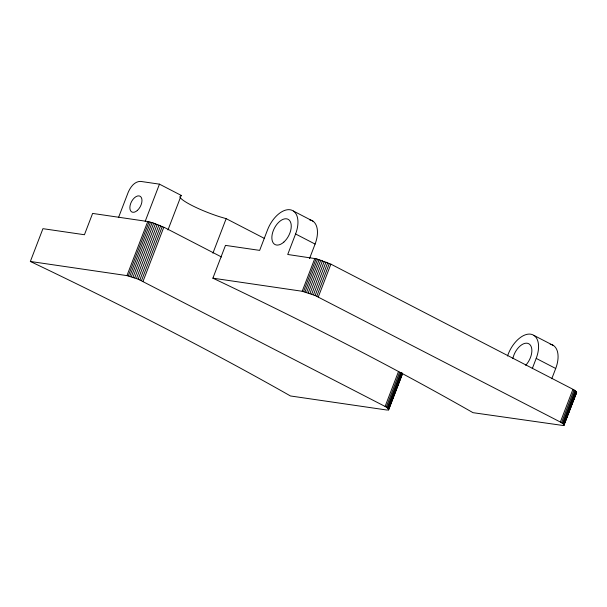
<?xml version="1.0" encoding="UTF-8"?>
<svg xmlns="http://www.w3.org/2000/svg" width="607" height="607" viewBox="0 0 607 607"><rect width="100%" height="100%" fill="white"/><g stroke="black" fill="none" stroke-linecap="round" stroke-linejoin="round"><path stroke-width="0.91" d="M30.35 261.465L126.954 275.616L138.168 279.152L385.088 406.447C386.651 406.857 390.984 410.4 386.902 410.029L290.472 395.969A1192.467 188.602 21 0 0 30.35 261.465L42.938 228.672L84.434 234.734L92.613 213.421L147.729 221.509L153.753 223.156L165.256 227.898L221.517 256.989M118.486 217.617L128.107 192.556C130.255 187.419 134.397 181.288 140.612 181.402L159.459 184.156L181.227 195.408L167.972 229.939M145.187 221.343L159.459 184.156M126.954 275.616L147.729 221.509M128.282 275.912L149.056 221.805M129.754 276.291L150.521 222.177M131.324 276.739L152.099 222.632M132.986 277.262L153.753 223.156M134.701 277.847L155.468 223.74M136.438 278.484L157.205 224.37M138.168 279.152L158.943 225.045M139.876 279.857L160.643 225.751M141.507 280.571L162.281 226.464M143.055 281.299L163.829 227.185M212.913 253.18L226.168 218.649L220.159 216.904A33.347 5.273 21 0 1 179.771 196.676M212.89 278.173L225.478 245.38L259.659 250.38L267.528 229.886A24.06 13.658 -62.7 0 1 290.07 209.756A24.06 13.658 -62.7 0 1 295.586 233.983L287.718 254.477L316.126 258.764L330.898 264.151L571.642 388.609L574.988 390.574L576.65 392.403L563.562 425.568L473.012 412.677C388.192 364.314 301.042 320.124 212.89 278.173L302.21 291.269L315.124 295.503L560.36 422.04L563.167 423.876L564.078 425.143M309.524 258.59L315.094 244.075A24.06 13.658 -62.7 0 0 309.578 219.848M302.21 291.269L314.798 258.476M303.538 291.557L316.126 258.764M305.002 291.937L317.59 259.143M306.581 292.392L319.168 259.599M308.242 292.908L320.83 260.115M309.949 293.492L322.537 260.699M311.695 294.129L324.282 261.336M313.424 294.805L326.012 262.012M315.124 295.503L327.712 262.71M316.763 296.224L329.351 263.43M318.311 296.944L330.898 264.151M385.088 406.447L398.488 371.537M386.211 407.107L399.611 372.197M387.152 407.722L400.552 372.812M387.888 408.283L401.629 372.501M388.419 408.777L402.153 372.994M388.29 409.975L402.358 373.32M388.73 409.201L402.464 373.419M388.662 409.808L402.54 373.768M507.482 356.005L508.142 354.298A24.06 13.658 -62.7 0 1 530.685 334.176A24.06 13.658 -62.7 0 1 536.201 358.403L532.263 368.654M551.778 378.738L555.708 368.487A24.06 13.658 -62.7 0 0 550.192 344.26M560.36 422.04L572.932 389.299M561.483 422.7L574.055 389.96M562.423 423.314L574.988 390.574M563.167 423.876L575.732 391.136M563.691 424.369L576.263 391.629M563.562 425.568L567.644 414.953M568.319 413.177L570.694 406.986M571.377 405.218L576.134 392.828M564.002 424.794L576.567 392.054M563.933 425.401L576.65 392.403M180.529 195.492L181.227 195.408M293.409 211.046L312.916 221.13M534.023 335.459L553.531 345.55M295.586 233.983L315.094 244.075M536.201 358.403L555.708 368.487M226.168 218.649L264.584 238.513M512.854 358.578A14.227 8.081 -62.7 0 1 528.727 343.721A14.227 8.081 -62.7 0 1 525.685 365.3M283.864 242.064A14.227 8.081 -62.7 0 0 288.568 219.575A14.227 8.081 -62.7 0 0 272.24 234.158A14.227 8.081 -62.7 0 0 283.864 242.064M137.364 210.424A8.893 5.046 -62.7 0 0 140.308 196.372A8.893 5.046 -62.7 0 0 130.103 205.485A8.893 5.046 -62.7 0 0 137.364 210.424"/></g></svg>
